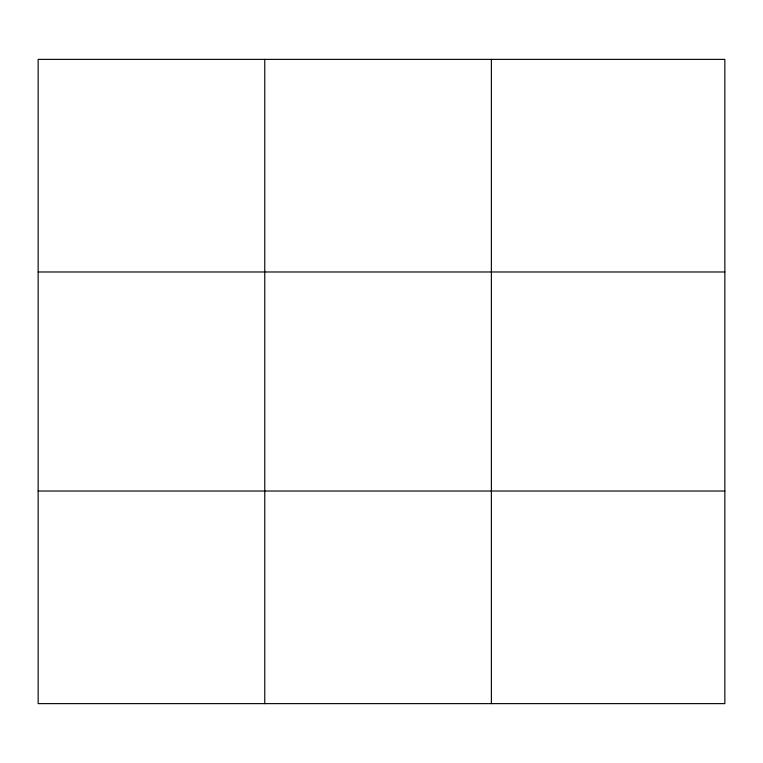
<?xml version="1.0" encoding="UTF-8"?>
<svg xmlns="http://www.w3.org/2000/svg" width="763" height="763" viewBox="0 0 763 763"><rect width="100%" height="100%" fill="white"/><g stroke="black" fill="none" stroke-linecap="round" stroke-linejoin="round"><path stroke-width="1.14" d="M264.761 703.629L264.761 59.371M491.372 703.629L491.372 59.371M724.85 271.981L724.85 59.371L38.15 59.371L38.15 703.629L724.85 703.629L724.85 271.981L38.15 271.981M38.15 491.019L724.85 491.019"/></g></svg>
